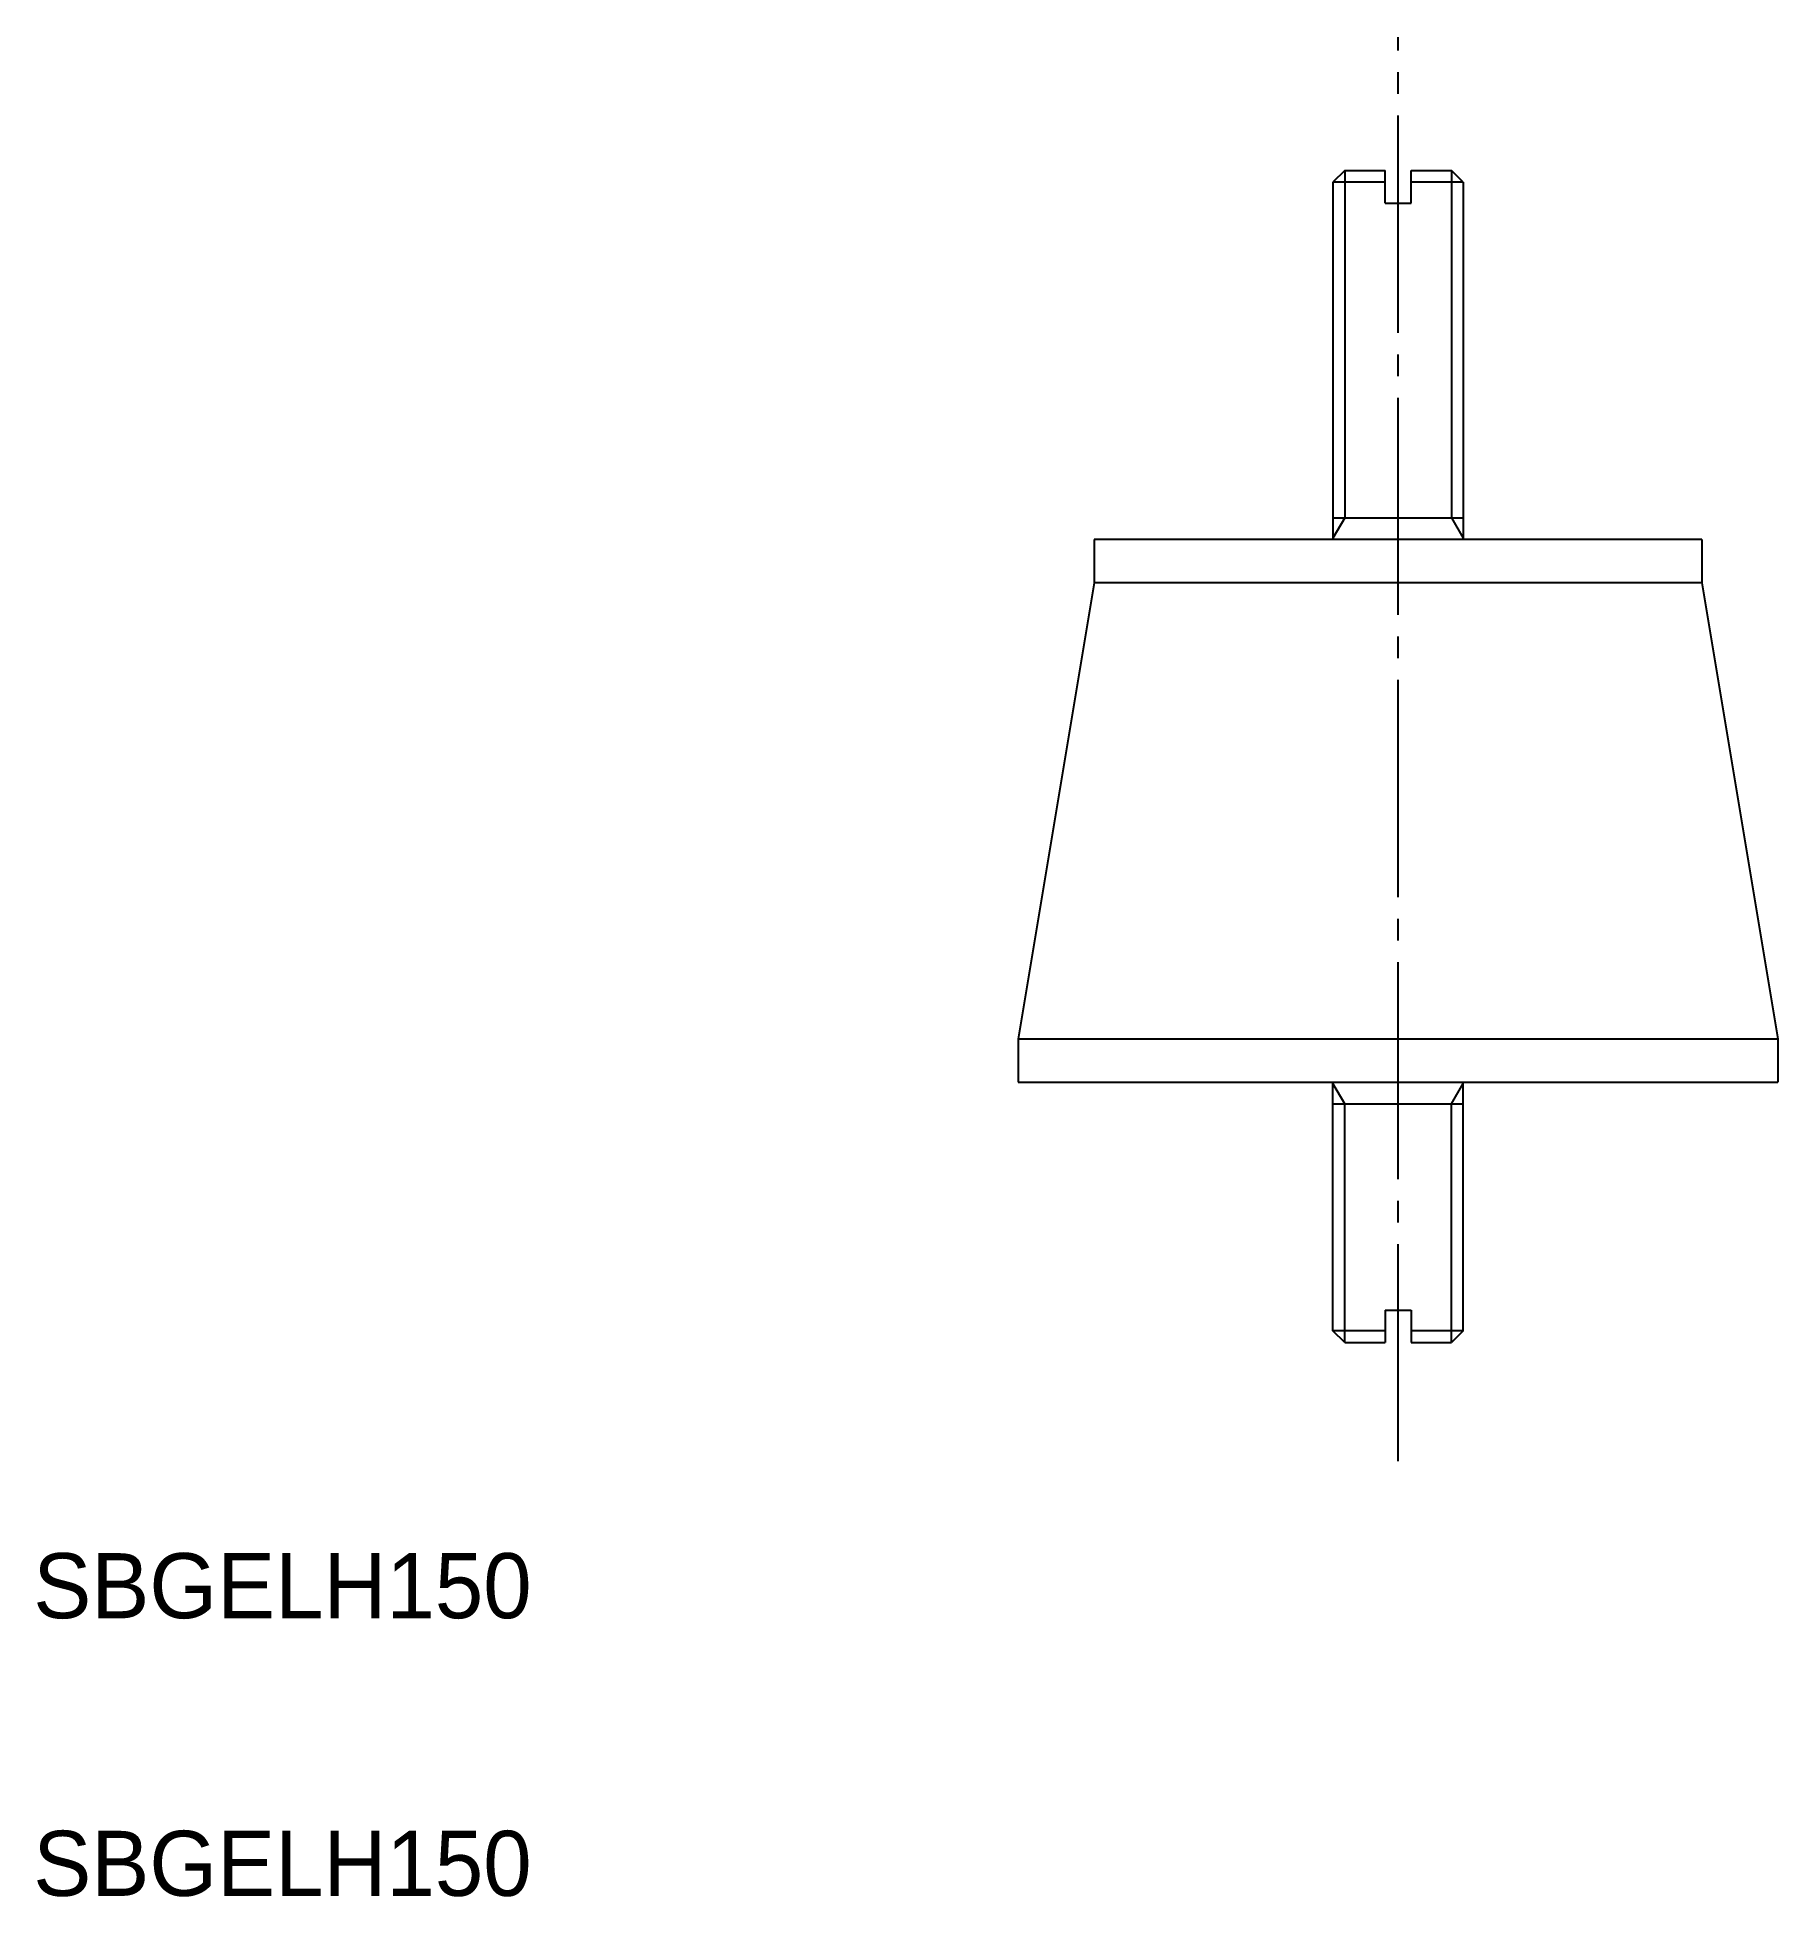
# Model space of a CAD drawing. Extents: x -86.3 to -6.1, y 8.1 to 93.8.
import ezdxf

# ---------------------------------------------------------------- set-up
doc = ezdxf.new("R2010")
doc.units = 0
doc.linetypes.add('CENTER', pattern=[13, 10, -1, 1, -1])
doc.layers.get('0').update_dxf_attribs({"linetype": 'CONTINUOUS'})
doc.layers.add('CENTER', color=1, linetype='CENTER')

msp = doc.modelspace()

# ---------------------------------------------------------------- linework, layer by layer
at = {"color": 7, "linetype": 'CONTINUOUS'}
for p, q in [((-26.012, 87.647), (-26.554, 87.106)), ((-26.012, 87.647), (-24.154, 87.647)), ((-24.154, 86.147), (-24.154, 87.647)), ((-22.954, 87.647), (-21.095, 87.647)), ((-22.954, 86.147), (-22.954, 87.647)), ((-20.554, 87.106), (-21.095, 87.647)), ((-26.554, 87.106), (-26.554, 70.647)), ((-24.154, 87.106), (-26.554, 87.106)), ((-20.554, 87.106), (-22.954, 87.106)), ((-20.554, 87.106), (-20.554, 70.647)), ((-24.154, 86.147), (-22.954, 86.147)), ((-26.554, 71.647), (-20.554, 71.647)), ((-37.554, 70.647), (-37.554, 68.647)), ((-9.554, 70.647), (-37.554, 70.647)), ((-9.554, 70.647), (-9.554, 68.647)), ((-37.554, 68.647), (-41.054, 47.647)), ((-9.554, 68.647), (-37.554, 68.647)), ((-9.554, 68.647), (-6.054, 47.647)), ((-41.054, 47.647), (-6.054, 47.647)), ((-41.054, 47.647), (-41.054, 45.647)), ((-6.054, 47.647), (-6.054, 45.647)), ((-41.054, 45.647), (-6.054, 45.647)), ((-26.554, 34.189), (-26.554, 45.647)), ((-20.554, 34.189), (-20.554, 45.647)), ((-26.554, 44.647), (-20.554, 44.647)), ((-24.154, 35.147), (-22.954, 35.147)), ((-24.154, 35.147), (-24.154, 33.647)), ((-22.954, 35.147), (-22.954, 33.647)), ((-24.154, 34.189), (-26.554, 34.189)), ((-26.012, 33.647), (-26.554, 34.189)), ((-26.012, 33.647), (-24.154, 33.647)), ((-20.554, 34.189), (-22.954, 34.189)), ((-22.954, 33.647), (-21.095, 33.647)), ((-20.554, 34.189), (-21.095, 33.647))]:
    msp.add_line(p, q, dxfattribs=at)
at = {"color": 3, "linetype": 'CONTINUOUS'}
for p, q in [((-26.012, 87.647), (-26.012, 71.647)), ((-21.095, 87.647), (-21.095, 71.647)), ((-26.012, 71.647), (-26.554, 70.709)), ((-21.095, 71.647), (-20.554, 70.709)), ((-26.012, 44.647), (-26.554, 45.585)), ((-21.095, 44.647), (-20.554, 45.585)), ((-26.012, 33.647), (-26.012, 44.647)), ((-21.095, 33.647), (-21.095, 44.647))]:
    msp.add_line(p, q, dxfattribs=at)
at = {"layer": 'CENTER', "color": 1, "linetype": 'CENTER'}
msp.add_line((-23.554, 28.176), (-23.554, 93.791), dxfattribs=at)

# ---------------------------------------------------------------- texts
at = {"color": 7, "linetype": 'CONTINUOUS'}
for p in [(-86.45, 20.946), (-86.45, 8.154)]:
    msp.add_text('SBGELH150', height=3, dxfattribs=at).set_placement(p)

doc.saveas('drawing.dxf')
